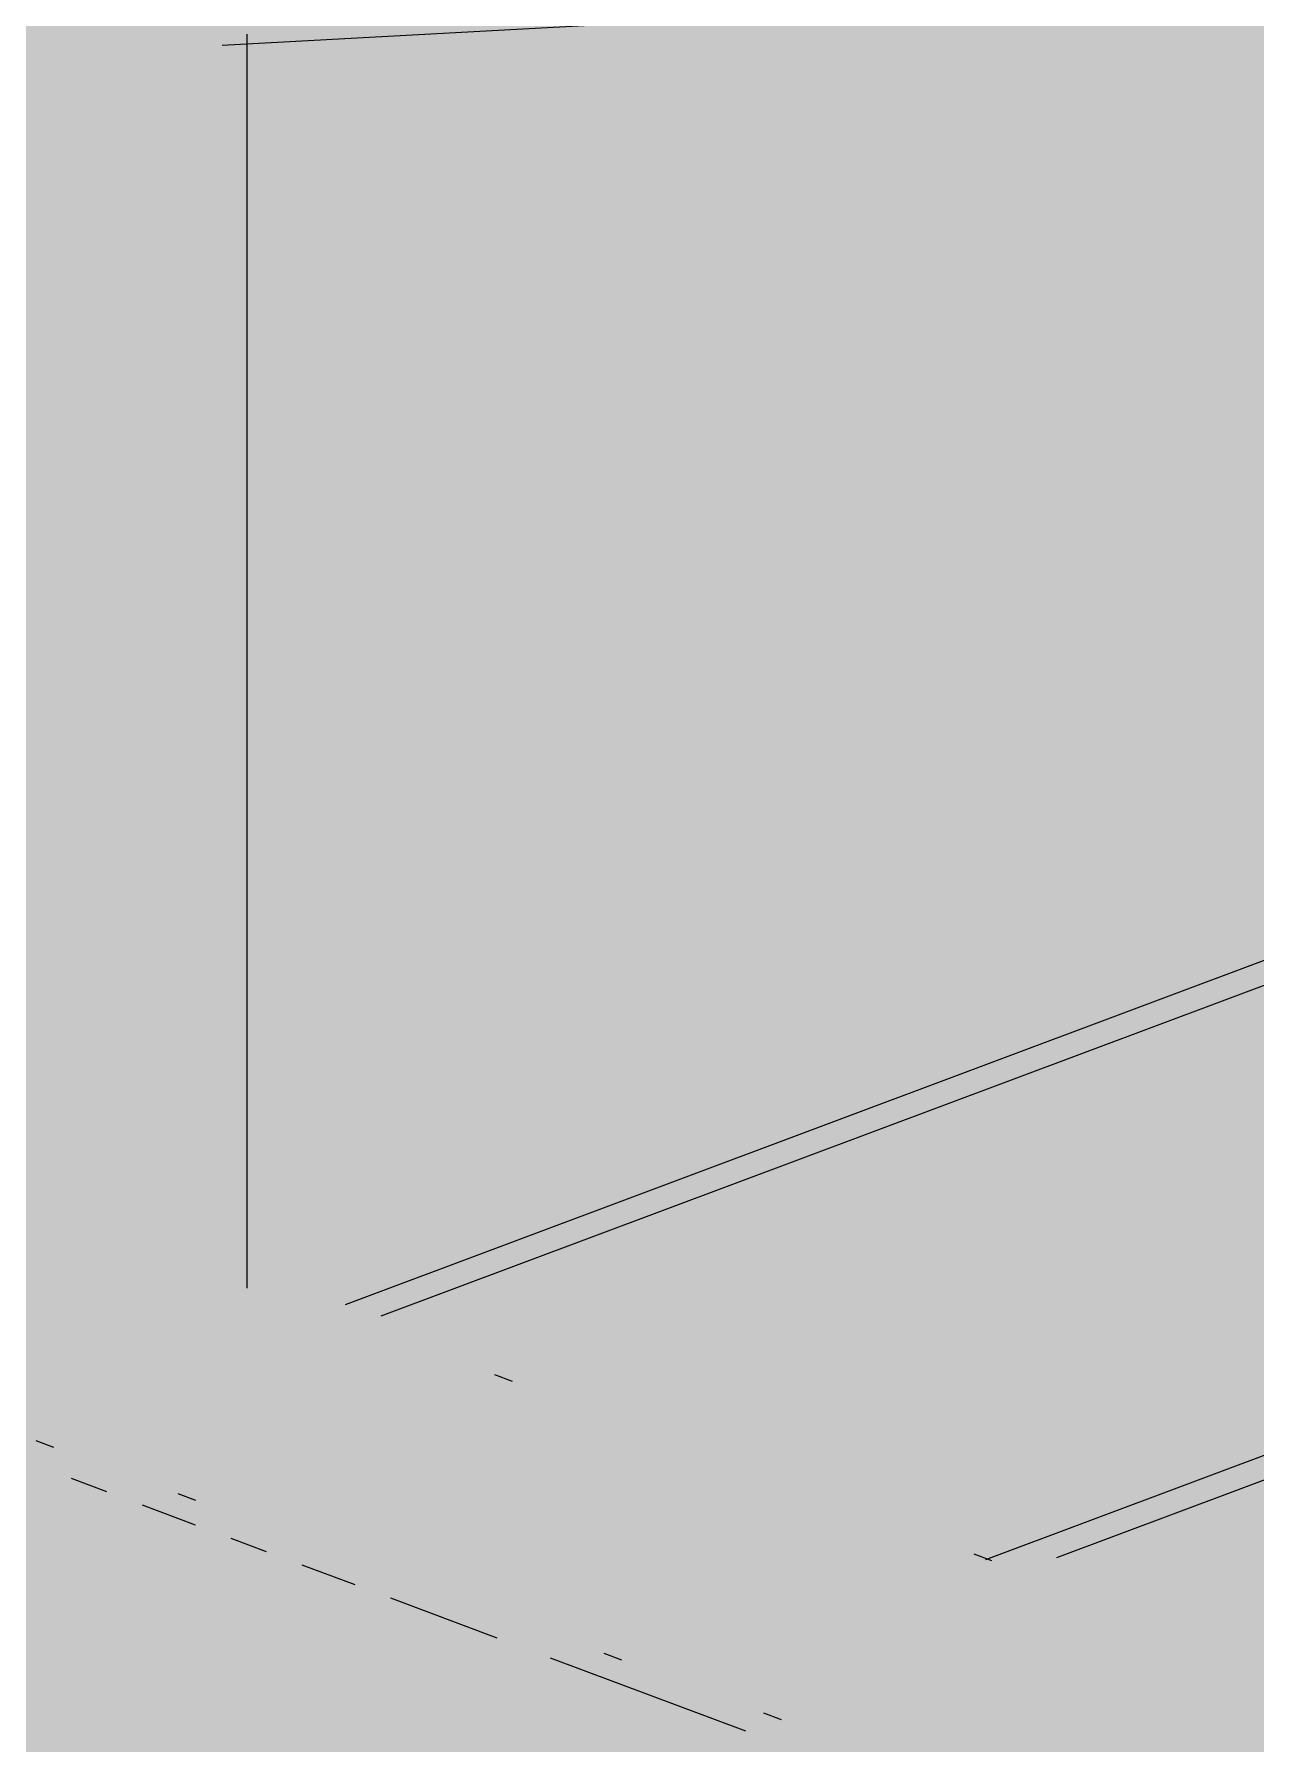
# Paper-space layout '03 3D Building and Roof' of a CAD drawing. Header units: millimetres. Extents: x 5 to 415, y 5 to 292.
# Drawn here: x 65.6 to 69.88, y 63.97 to 69.96 of the extents above; entities that cross this region are included whole.
import ezdxf

# ---------------------------------------------------------------- set-up
doc = ezdxf.new("R2010")
doc.units = ezdxf.units.MM
doc.layers.add('EXISTING', color=7, linetype='Continuous')
doc.layers.add('IMAGES', color=7, linetype='Continuous')

# ---------------------------------------------------------------- blocks, each defined once
blk = doc.blocks.new('SHEET_03')
at = {"layer": 'EXISTING', "color": 250, "lineweight": 9}
for p, q in [((66.2544, 69.9211), (85.8329, 70.9913)), ((66.6872, 65.5097), (79.8347, 70.4349)), ((66.8118, 65.469), (79.9594, 70.3941)), ((66.3418, 65.5662), (66.3418, 69.96)), ((68.9304, 64.6164), (75.2861, 66.9973)), ((69.1796, 64.6224), (75.2861, 66.9099)), ((67.2724, 65.2398), (67.2102, 65.2631)), ((65.6018, 65.0332), (65.664, 65.0099)), ((65.8505, 64.8527), (65.7262, 64.8992)), ((66.0993, 64.8469), (66.1614, 64.8236)), ((66.1614, 64.7362), (65.9749, 64.8061)), ((66.4101, 64.643), (66.2858, 64.6896)), ((68.9512, 64.6109), (68.889, 64.6342)), ((66.721, 64.5266), (66.5345, 64.5964)), ((67.2185, 64.3402), (66.8454, 64.48)), ((67.5915, 64.2879), (67.6537, 64.2646)), ((68.0889, 64.0141), (67.405, 64.2704)), ((68.1511, 64.0783), (68.2133, 64.055))]:
    blk.add_line(p, q, dxfattribs=at)
at = {"layer": 'IMAGES', "color": 7}
for points in [[(65.5065, 65.2), (65.6779, 65.2), (65.5065, 70.1714), (65.6779, 70.1714)], [(67.0488, 69.8286), (67.9056, 69.8286), (67.0488, 70.1714), (67.9056, 70.1714)], [(65.6779, 69.8286), (65.8492, 69.8286), (65.6779, 70), (65.8492, 70)], [(65.8492, 69.8286), (66.0206, 69.8286), (65.8492, 70), (66.0206, 70)], [(66.0206, 69.8286), (67.0488, 69.8286), (66.0206, 70), (67.0488, 70)], [(67.9056, 69.8286), (68.077, 69.8286), (67.9056, 70), (68.077, 70)], [(68.077, 69.8286), (69.962, 69.8286), (68.077, 70), (69.962, 70)], [(65.6779, 69.6571), (66.0206, 69.6571), (65.6779, 69.8286), (66.0206, 69.8286)], [(66.0206, 69.6571), (66.192, 69.6571), (66.0206, 69.8286), (66.192, 69.8286)], [(66.192, 69.6571), (66.3633, 69.6571), (66.192, 69.8286), (66.3633, 69.8286)], [(66.3633, 65.5429), (66.5347, 65.5429), (66.3633, 69.8286), (66.5347, 69.8286)], [(66.5347, 69.6571), (66.7061, 69.6571), (66.5347, 69.8286), (66.7061, 69.8286)], [(66.7061, 69.6571), (67.0488, 69.6571), (66.7061, 69.8286), (67.0488, 69.8286)], [(67.0488, 69.6571), (67.9056, 69.6571), (67.0488, 69.8286), (67.9056, 69.8286)], [(67.9056, 69.6571), (69.962, 69.6571), (67.9056, 69.8286), (69.962, 69.8286)], [(65.6779, 65.7143), (66.192, 65.7143), (65.6779, 69.6571), (66.192, 69.6571)], [(66.192, 66.2286), (66.3633, 66.2286), (66.192, 69.6571), (66.3633, 69.6571)], [(66.5347, 66.5714), (66.7061, 66.5714), (66.5347, 69.6571), (66.7061, 69.6571)], [(66.7061, 69.4857), (74.7601, 69.4857), (66.7061, 69.6571), (74.7601, 69.6571)], [(66.7061, 69.3143), (74.0747, 69.3143), (66.7061, 69.4857), (74.0747, 69.4857)], [(66.7061, 69.1429), (73.5606, 69.1429), (66.7061, 69.3143), (73.5606, 69.3143)], [(66.7061, 68.9714), (73.3892, 68.9714), (66.7061, 69.1429), (73.3892, 69.1429)], [(66.7061, 68.8), (72.8751, 68.8), (66.7061, 68.9714), (72.8751, 68.9714)], [(66.7061, 68.6286), (72.1897, 68.6286), (66.7061, 68.8), (72.1897, 68.8)], [(66.7061, 68.4571), (72.0183, 68.4571), (66.7061, 68.6286), (72.0183, 68.6286)], [(66.7061, 68.2857), (71.3329, 68.2857), (66.7061, 68.4571), (71.3329, 68.4571)], [(66.7061, 68.1143), (71.1615, 68.1143), (66.7061, 68.2857), (71.1615, 68.2857)], [(66.7061, 67.9429), (70.4761, 67.9429), (66.7061, 68.1143), (70.4761, 68.1143)], [(66.7061, 67.7714), (69.962, 67.7714), (66.7061, 67.9429), (69.962, 67.9429)], [(66.7061, 67.6), (69.6192, 67.6), (66.7061, 67.7714), (69.6192, 67.7714)], [(69.6192, 67.6), (69.962, 67.6), (69.6192, 67.7714), (69.962, 67.7714)], [(66.7061, 67.4286), (69.1051, 67.4286), (66.7061, 67.6), (69.1051, 67.6)], [(69.1051, 67.4286), (69.2765, 67.4286), (69.1051, 67.6), (69.2765, 67.6)], [(69.2765, 67.4286), (69.4479, 67.4286), (69.2765, 67.6), (69.4479, 67.6)], [(69.4479, 67.4286), (69.6192, 67.4286), (69.4479, 67.6), (69.6192, 67.6)], [(69.6192, 67.4286), (69.962, 67.4286), (69.6192, 67.6), (69.962, 67.6)], [(66.7061, 67.2571), (68.5911, 67.2571), (66.7061, 67.4286), (68.5911, 67.4286)], [(68.5911, 67.2571), (68.7624, 67.2571), (68.5911, 67.4286), (68.7624, 67.4286)], [(68.7624, 67.2571), (69.1051, 67.2571), (68.7624, 67.4286), (69.1051, 67.4286)], [(69.1051, 67.2571), (69.2765, 67.2571), (69.1051, 67.4286), (69.2765, 67.4286)], [(69.2765, 67.2571), (69.4479, 67.2571), (69.2765, 67.4286), (69.4479, 67.4286)], [(69.4479, 67.2571), (70.8188, 67.2571), (69.4479, 67.4286), (70.8188, 67.4286)], [(66.7061, 67.0857), (68.2483, 67.0857), (66.7061, 67.2571), (68.2483, 67.2571)], [(68.2483, 67.0857), (68.5911, 67.0857), (68.2483, 67.2571), (68.5911, 67.2571)], [(68.5911, 66.9143), (68.7624, 66.9143), (68.5911, 67.2571), (68.7624, 67.2571)], [(68.7624, 67.0857), (69.1051, 67.0857), (68.7624, 67.2571), (69.1051, 67.2571)], [(69.1051, 67.0857), (69.2765, 67.0857), (69.1051, 67.2571), (69.2765, 67.2571)], [(69.2765, 67.0857), (70.4761, 67.0857), (69.2765, 67.2571), (70.4761, 67.2571)], [(66.7061, 66.9143), (67.7342, 66.9143), (66.7061, 67.0857), (67.7342, 67.0857)], [(67.7342, 66.9143), (68.2483, 66.9143), (67.7342, 67.0857), (68.2483, 67.0857)], [(68.2483, 66.9143), (68.5911, 66.9143), (68.2483, 67.0857), (68.5911, 67.0857)], [(68.7624, 66.9143), (68.9338, 66.9143), (68.7624, 67.0857), (68.9338, 67.0857)], [(68.9338, 66.9143), (69.1051, 66.9143), (68.9338, 67.0857), (69.1051, 67.0857)], [(69.1051, 66.9143), (69.2765, 66.9143), (69.1051, 67.0857), (69.2765, 67.0857)], [(69.2765, 66.9143), (69.962, 66.9143), (69.2765, 67.0857), (69.962, 67.0857)], [(66.7061, 66.7429), (67.3915, 66.7429), (66.7061, 66.9143), (67.3915, 66.9143)], [(67.3915, 66.7429), (67.5629, 66.7429), (67.3915, 66.9143), (67.5629, 66.9143)], [(67.5629, 66.7429), (67.7342, 66.7429), (67.5629, 66.9143), (67.7342, 66.9143)], [(67.7342, 66.7429), (67.9056, 66.7429), (67.7342, 66.9143), (67.9056, 66.9143)], [(67.9056, 66.7429), (68.077, 66.7429), (67.9056, 66.9143), (68.077, 66.9143)], [(68.077, 66.7429), (68.2483, 66.7429), (68.077, 66.9143), (68.2483, 66.9143)], [(68.2483, 66.7429), (68.4197, 66.7429), (68.2483, 66.9143), (68.4197, 66.9143)], [(68.4197, 66.7429), (68.7624, 66.7429), (68.4197, 66.9143), (68.7624, 66.9143)], [(68.7624, 66.7429), (69.6192, 66.7429), (68.7624, 66.9143), (69.6192, 66.9143)], [(69.6192, 66.7429), (69.7906, 66.7429), (69.6192, 66.9143), (69.7906, 66.9143)], [(69.7906, 66.7429), (69.962, 66.7429), (69.7906, 66.9143), (69.962, 66.9143)], [(66.7061, 66.5714), (66.8774, 66.5714), (66.7061, 66.7429), (66.8774, 66.7429)], [(66.8774, 66.5714), (67.0488, 66.5714), (66.8774, 66.7429), (67.0488, 66.7429)], [(67.0488, 66.5714), (67.2202, 66.5714), (67.0488, 66.7429), (67.2202, 66.7429)], [(67.2202, 66.5714), (67.3915, 66.5714), (67.2202, 66.7429), (67.3915, 66.7429)], [(67.3915, 66.5714), (67.5629, 66.5714), (67.3915, 66.7429), (67.5629, 66.7429)], [(67.5629, 66.5714), (67.7342, 66.5714), (67.5629, 66.7429), (67.7342, 66.7429)], [(67.7342, 66.5714), (67.9056, 66.5714), (67.7342, 66.7429), (67.9056, 66.7429)], [(67.9056, 66.5714), (68.077, 66.5714), (67.9056, 66.7429), (68.077, 66.7429)], [(68.077, 66.5714), (69.1051, 66.5714), (68.077, 66.7429), (69.1051, 66.7429)], [(69.1051, 66.5714), (69.2765, 66.5714), (69.1051, 66.7429), (69.2765, 66.7429)], [(69.2765, 66.5714), (69.6192, 66.5714), (69.2765, 66.7429), (69.6192, 66.7429)], [(69.6192, 66.5714), (69.7906, 66.5714), (69.6192, 66.7429), (69.7906, 66.7429)], [(69.7906, 66.4), (69.962, 66.4), (69.7906, 66.7429), (69.962, 66.7429)], [(66.5347, 66.4), (66.7061, 66.4), (66.5347, 66.5714), (66.7061, 66.5714)], [(66.7061, 66.4), (66.8774, 66.4), (66.7061, 66.5714), (66.8774, 66.5714)], [(66.8774, 66.4), (67.0488, 66.4), (66.8774, 66.5714), (67.0488, 66.5714)], [(67.0488, 66.4), (67.2202, 66.4), (67.0488, 66.5714), (67.2202, 66.5714)], [(67.2202, 66.4), (67.3915, 66.4), (67.2202, 66.5714), (67.3915, 66.5714)], [(67.3915, 66.4), (67.5629, 66.4), (67.3915, 66.5714), (67.5629, 66.5714)], [(67.5629, 66.4), (68.5911, 66.4), (67.5629, 66.5714), (68.5911, 66.5714)], [(68.5911, 66.4), (68.7624, 66.4), (68.5911, 66.5714), (68.7624, 66.5714)], [(68.7624, 66.4), (68.9338, 66.4), (68.7624, 66.5714), (68.9338, 66.5714)], [(68.9338, 66.4), (69.1051, 66.4), (68.9338, 66.5714), (69.1051, 66.5714)], [(69.1051, 66.4), (69.2765, 66.4), (69.1051, 66.5714), (69.2765, 66.5714)], [(69.2765, 66.4), (69.4479, 66.4), (69.2765, 66.5714), (69.4479, 66.5714)], [(69.4479, 66.4), (69.7906, 66.4), (69.4479, 66.5714), (69.7906, 66.5714)], [(66.5347, 66.2286), (66.8774, 66.2286), (66.5347, 66.4), (66.8774, 66.4)], [(66.8774, 66.2286), (67.0488, 66.2286), (66.8774, 66.4), (67.0488, 66.4)], [(67.0488, 66.2286), (68.2483, 66.2286), (67.0488, 66.4), (68.2483, 66.4)], [(68.2483, 66.2286), (68.4197, 66.2286), (68.2483, 66.4), (68.4197, 66.4)], [(68.4197, 66.2286), (68.5911, 66.2286), (68.4197, 66.4), (68.5911, 66.4)], [(68.5911, 66.2286), (68.7624, 66.2286), (68.5911, 66.4), (68.7624, 66.4)], [(68.7624, 66.2286), (68.9338, 66.2286), (68.7624, 66.4), (68.9338, 66.4)], [(68.9338, 66.2286), (69.4479, 66.2286), (68.9338, 66.4), (69.4479, 66.4)], [(69.4479, 66.2286), (69.6192, 66.2286), (69.4479, 66.4), (69.6192, 66.4)], [(69.6192, 66.2286), (69.7906, 66.2286), (69.6192, 66.4), (69.7906, 66.4)], [(69.7906, 66.2286), (70.1333, 66.2286), (69.7906, 66.4), (70.1333, 66.4)], [(66.192, 65.7143), (66.3633, 65.7143), (66.192, 66.2286), (66.3633, 66.2286)], [(66.5347, 66.0571), (66.7061, 66.0571), (66.5347, 66.2286), (66.7061, 66.2286)], [(66.7061, 66.0571), (66.8774, 66.0571), (66.7061, 66.2286), (66.8774, 66.2286)], [(66.8774, 66.0571), (67.0488, 66.0571), (66.8774, 66.2286), (67.0488, 66.2286)], [(67.0488, 66.0571), (67.5629, 66.0571), (67.0488, 66.2286), (67.5629, 66.2286)], [(67.5629, 66.0571), (67.7342, 66.0571), (67.5629, 66.2286), (67.7342, 66.2286)], [(67.7342, 66.0571), (67.9056, 66.0571), (67.7342, 66.2286), (67.9056, 66.2286)], [(67.9056, 66.0571), (68.077, 66.0571), (67.9056, 66.2286), (68.077, 66.2286)], [(68.077, 66.0571), (68.2483, 66.0571), (68.077, 66.2286), (68.2483, 66.2286)], [(68.2483, 66.0571), (68.4197, 66.0571), (68.2483, 66.2286), (68.4197, 66.2286)], [(68.4197, 65.8857), (68.5911, 65.8857), (68.4197, 66.2286), (68.5911, 66.2286)], [(68.5911, 66.0571), (68.7624, 66.0571), (68.5911, 66.2286), (68.7624, 66.2286)], [(68.7624, 66.0571), (69.1051, 66.0571), (68.7624, 66.2286), (69.1051, 66.2286)], [(69.1051, 66.0571), (69.2765, 66.0571), (69.1051, 66.2286), (69.2765, 66.2286)], [(69.2765, 66.0571), (69.6192, 66.0571), (69.2765, 66.2286), (69.6192, 66.2286)], [(69.6192, 66.0571), (71.3329, 66.0571), (69.6192, 66.2286), (71.3329, 66.2286)], [(66.5347, 65.7143), (66.7061, 65.7143), (66.5347, 66.0571), (66.7061, 66.0571)], [(66.7061, 65.8857), (67.2202, 65.8857), (66.7061, 66.0571), (67.2202, 66.0571)], [(67.2202, 65.8857), (67.3915, 65.8857), (67.2202, 66.0571), (67.3915, 66.0571)], [(67.3915, 65.8857), (67.5629, 65.8857), (67.3915, 66.0571), (67.5629, 66.0571)], [(67.5629, 65.8857), (67.7342, 65.8857), (67.5629, 66.0571), (67.7342, 66.0571)], [(67.7342, 65.8857), (67.9056, 65.8857), (67.7342, 66.0571), (67.9056, 66.0571)], [(67.9056, 65.7143), (68.077, 65.7143), (67.9056, 66.0571), (68.077, 66.0571)], [(68.077, 65.8857), (68.4197, 65.8857), (68.077, 66.0571), (68.4197, 66.0571)], [(68.5911, 65.8857), (68.7624, 65.8857), (68.5911, 66.0571), (68.7624, 66.0571)], [(68.7624, 65.8857), (68.9338, 65.8857), (68.7624, 66.0571), (68.9338, 66.0571)], [(68.9338, 65.8857), (69.1051, 65.8857), (68.9338, 66.0571), (69.1051, 66.0571)], [(69.1051, 65.8857), (71.1615, 65.8857), (69.1051, 66.0571), (71.1615, 66.0571)], [(66.7061, 65.5429), (66.8774, 65.5429), (66.7061, 65.8857), (66.8774, 65.8857)], [(66.8774, 65.7143), (67.0488, 65.7143), (66.8774, 65.8857), (67.0488, 65.8857)], [(67.0488, 65.7143), (67.2202, 65.7143), (67.0488, 65.8857), (67.2202, 65.8857)], [(67.2202, 65.7143), (67.3915, 65.7143), (67.2202, 65.8857), (67.3915, 65.8857)], [(67.3915, 65.7143), (67.5629, 65.7143), (67.3915, 65.8857), (67.5629, 65.8857)], [(67.5629, 65.7143), (67.7342, 65.7143), (67.5629, 65.8857), (67.7342, 65.8857)], [(67.7342, 65.7143), (67.9056, 65.7143), (67.7342, 65.8857), (67.9056, 65.8857)], [(68.077, 65.7143), (68.2483, 65.7143), (68.077, 65.8857), (68.2483, 65.8857)], [(68.2483, 65.7143), (68.7624, 65.7143), (68.2483, 65.8857), (68.7624, 65.8857)], [(68.7624, 65.7143), (70.3047, 65.7143), (68.7624, 65.8857), (70.3047, 65.8857)], [(65.6779, 65.3714), (66.0206, 65.3714), (65.6779, 65.7143), (66.0206, 65.7143)], [(66.0206, 65.5429), (66.192, 65.5429), (66.0206, 65.7143), (66.192, 65.7143)], [(66.192, 65.5429), (66.3633, 65.5429), (66.192, 65.7143), (66.3633, 65.7143)], [(66.5347, 65.5429), (66.7061, 65.5429), (66.5347, 65.7143), (66.7061, 65.7143)], [(66.8774, 65.5429), (67.0488, 65.5429), (66.8774, 65.7143), (67.0488, 65.7143)], [(67.0488, 65.3714), (67.2202, 65.3714), (67.0488, 65.7143), (67.2202, 65.7143)], [(67.2202, 65.5429), (67.3915, 65.5429), (67.2202, 65.7143), (67.3915, 65.7143)], [(67.3915, 65.5429), (67.5629, 65.5429), (67.3915, 65.7143), (67.5629, 65.7143)], [(67.5629, 65.5429), (67.7342, 65.5429), (67.5629, 65.7143), (67.7342, 65.7143)], [(67.7342, 65.5429), (67.9056, 65.5429), (67.7342, 65.7143), (67.9056, 65.7143)], [(67.9056, 65.5429), (68.077, 65.5429), (67.9056, 65.7143), (68.077, 65.7143)], [(68.077, 65.5429), (68.2483, 65.5429), (68.077, 65.7143), (68.2483, 65.7143)], [(68.2483, 65.5429), (69.7906, 65.5429), (68.2483, 65.7143), (69.7906, 65.7143)], [(69.7906, 65.5429), (69.962, 65.5429), (69.7906, 65.7143), (69.962, 65.7143)], [(66.0206, 65.3714), (66.192, 65.3714), (66.0206, 65.5429), (66.192, 65.5429)], [(66.192, 65.3714), (66.3633, 65.3714), (66.192, 65.5429), (66.3633, 65.5429)], [(66.3633, 65.3714), (66.5347, 65.3714), (66.3633, 65.5429), (66.5347, 65.5429)], [(66.5347, 65.3714), (66.7061, 65.3714), (66.5347, 65.5429), (66.7061, 65.5429)], [(66.7061, 65.3714), (66.8774, 65.3714), (66.7061, 65.5429), (66.8774, 65.5429)], [(66.8774, 65.3714), (67.0488, 65.3714), (66.8774, 65.5429), (67.0488, 65.5429)], [(67.2202, 65.3714), (67.3915, 65.3714), (67.2202, 65.5429), (67.3915, 65.5429)], [(67.3915, 65.3714), (67.5629, 65.3714), (67.3915, 65.5429), (67.5629, 65.5429)], [(67.5629, 65.3714), (67.7342, 65.3714), (67.5629, 65.5429), (67.7342, 65.5429)], [(67.7342, 65.3714), (69.6192, 65.3714), (67.7342, 65.5429), (69.6192, 65.5429)], [(69.6192, 65.3714), (69.7906, 65.3714), (69.6192, 65.5429), (69.7906, 65.5429)], [(69.7906, 65.2), (69.962, 65.2), (69.7906, 65.5429), (69.962, 65.5429)], [(65.6779, 65.2), (66.0206, 65.2), (65.6779, 65.3714), (66.0206, 65.3714)], [(66.0206, 65.2), (66.192, 65.2), (66.0206, 65.3714), (66.192, 65.3714)], [(66.192, 65.2), (66.3633, 65.2), (66.192, 65.3714), (66.3633, 65.3714)], [(66.3633, 65.2), (66.5347, 65.2), (66.3633, 65.3714), (66.5347, 65.3714)], [(66.5347, 65.2), (66.8774, 65.2), (66.5347, 65.3714), (66.8774, 65.3714)], [(66.8774, 65.2), (67.0488, 65.2), (66.8774, 65.3714), (67.0488, 65.3714)], [(67.0488, 65.2), (67.2202, 65.2), (67.0488, 65.3714), (67.2202, 65.3714)], [(67.2202, 65.2), (67.3915, 65.2), (67.2202, 65.3714), (67.3915, 65.3714)], [(67.3915, 65.2), (67.5629, 65.2), (67.3915, 65.3714), (67.5629, 65.3714)], [(67.5629, 65.2), (67.7342, 65.2), (67.5629, 65.3714), (67.7342, 65.3714)], [(67.7342, 65.2), (67.9056, 65.2), (67.7342, 65.3714), (67.9056, 65.3714)], [(67.9056, 65.2), (68.077, 65.2), (67.9056, 65.3714), (68.077, 65.3714)], [(68.077, 65.2), (68.9338, 65.2), (68.077, 65.3714), (68.9338, 65.3714)], [(68.9338, 65.2), (69.4479, 65.2), (68.9338, 65.3714), (69.4479, 65.3714)], [(69.4479, 65.2), (69.6192, 65.2), (69.4479, 65.3714), (69.6192, 65.3714)], [(69.6192, 65.2), (69.7906, 65.2), (69.6192, 65.3714), (69.7906, 65.3714)], [(65.5065, 65.0286), (65.8492, 65.0286), (65.5065, 65.2), (65.8492, 65.2)], [(65.8492, 65.0286), (66.0206, 65.0286), (65.8492, 65.2), (66.0206, 65.2)], [(66.0206, 65.0286), (66.3633, 65.0286), (66.0206, 65.2), (66.3633, 65.2)], [(66.3633, 65.0286), (66.8774, 65.0286), (66.3633, 65.2), (66.8774, 65.2)], [(66.8774, 65.0286), (67.2202, 65.0286), (66.8774, 65.2), (67.2202, 65.2)], [(67.2202, 65.0286), (67.5629, 65.0286), (67.2202, 65.2), (67.5629, 65.2)], [(67.5629, 65.0286), (67.7342, 65.0286), (67.5629, 65.2), (67.7342, 65.2)], [(67.7342, 65.0286), (67.9056, 65.0286), (67.7342, 65.2), (67.9056, 65.2)], [(67.9056, 65.0286), (68.077, 65.0286), (67.9056, 65.2), (68.077, 65.2)], [(68.077, 65.0286), (68.2483, 65.0286), (68.077, 65.2), (68.2483, 65.2)], [(68.2483, 65.0286), (68.5911, 65.0286), (68.2483, 65.2), (68.5911, 65.2)], [(68.5911, 65.0286), (68.9338, 65.0286), (68.5911, 65.2), (68.9338, 65.2)], [(68.9338, 65.0286), (69.1051, 65.0286), (68.9338, 65.2), (69.1051, 65.2)], [(69.1051, 65.0286), (69.4479, 65.0286), (69.1051, 65.2), (69.4479, 65.2)], [(69.4479, 65.0286), (69.6192, 65.0286), (69.4479, 65.2), (69.6192, 65.2)], [(69.6192, 65.0286), (69.7906, 65.0286), (69.6192, 65.2), (69.7906, 65.2)], [(69.7906, 65.0286), (69.962, 65.0286), (69.7906, 65.2), (69.962, 65.2)], [(65.5065, 63.4857), (65.6779, 63.4857), (65.5065, 65.0286), (65.6779, 65.0286)], [(65.6779, 64.8571), (65.8492, 64.8571), (65.6779, 65.0286), (65.8492, 65.0286)], [(65.8492, 64.8571), (66.0206, 64.8571), (65.8492, 65.0286), (66.0206, 65.0286)], [(66.0206, 64.8571), (66.192, 64.8571), (66.0206, 65.0286), (66.192, 65.0286)], [(66.192, 64.8571), (66.3633, 64.8571), (66.192, 65.0286), (66.3633, 65.0286)], [(66.3633, 64.8571), (66.5347, 64.8571), (66.3633, 65.0286), (66.5347, 65.0286)], [(66.5347, 64.8571), (67.5629, 64.8571), (66.5347, 65.0286), (67.5629, 65.0286)], [(67.5629, 64.8571), (67.7342, 64.8571), (67.5629, 65.0286), (67.7342, 65.0286)], [(67.7342, 64.8571), (67.9056, 64.8571), (67.7342, 65.0286), (67.9056, 65.0286)], [(67.9056, 64.8571), (68.077, 64.8571), (67.9056, 65.0286), (68.077, 65.0286)], [(68.077, 64.8571), (68.2483, 64.8571), (68.077, 65.0286), (68.2483, 65.0286)], [(68.2483, 64.8571), (68.4197, 64.8571), (68.2483, 65.0286), (68.4197, 65.0286)], [(68.4197, 64.6857), (68.5911, 64.6857), (68.4197, 65.0286), (68.5911, 65.0286)], [(68.5911, 64.8571), (68.7624, 64.8571), (68.5911, 65.0286), (68.7624, 65.0286)], [(68.7624, 64.8571), (68.9338, 64.8571), (68.7624, 65.0286), (68.9338, 65.0286)], [(68.9338, 64.8571), (69.1051, 64.8571), (68.9338, 65.0286), (69.1051, 65.0286)], [(69.1051, 64.8571), (69.4479, 64.8571), (69.1051, 65.0286), (69.4479, 65.0286)], [(69.4479, 64.8571), (69.6192, 64.8571), (69.4479, 65.0286), (69.6192, 65.0286)], [(69.6192, 64.8571), (69.7906, 64.8571), (69.6192, 65.0286), (69.7906, 65.0286)], [(69.7906, 64.8571), (70.1333, 64.8571), (69.7906, 65.0286), (70.1333, 65.0286)], [(65.6779, 64.6857), (65.8492, 64.6857), (65.6779, 64.8571), (65.8492, 64.8571)], [(65.8492, 64.6857), (66.0206, 64.6857), (65.8492, 64.8571), (66.0206, 64.8571)], [(66.0206, 64.6857), (66.192, 64.6857), (66.0206, 64.8571), (66.192, 64.8571)], [(66.192, 64.6857), (66.3633, 64.6857), (66.192, 64.8571), (66.3633, 64.8571)], [(66.3633, 64.6857), (66.5347, 64.6857), (66.3633, 64.8571), (66.5347, 64.8571)], [(66.5347, 64.6857), (66.7061, 64.6857), (66.5347, 64.8571), (66.7061, 64.8571)], [(66.7061, 64.6857), (67.2202, 64.6857), (66.7061, 64.8571), (67.2202, 64.8571)], [(67.2202, 64.6857), (67.7342, 64.6857), (67.2202, 64.8571), (67.7342, 64.8571)], [(67.7342, 64.6857), (68.077, 64.6857), (67.7342, 64.8571), (68.077, 64.8571)], [(68.077, 64.6857), (68.2483, 64.6857), (68.077, 64.8571), (68.2483, 64.8571)], [(68.2483, 64.6857), (68.4197, 64.6857), (68.2483, 64.8571), (68.4197, 64.8571)], [(68.5911, 64.6857), (68.7624, 64.6857), (68.5911, 64.8571), (68.7624, 64.8571)], [(68.7624, 64.6857), (69.1051, 64.6857), (68.7624, 64.8571), (69.1051, 64.8571)], [(69.1051, 64.6857), (69.4479, 64.6857), (69.1051, 64.8571), (69.4479, 64.8571)], [(69.4479, 64.6857), (69.7906, 64.6857), (69.4479, 64.8571), (69.7906, 64.8571)], [(69.7906, 64.6857), (69.962, 64.6857), (69.7906, 64.8571), (69.962, 64.8571)], [(65.6779, 64.5143), (66.0206, 64.5143), (65.6779, 64.6857), (66.0206, 64.6857)], [(66.0206, 64.5143), (66.192, 64.5143), (66.0206, 64.6857), (66.192, 64.6857)], [(66.192, 64.5143), (66.3633, 64.5143), (66.192, 64.6857), (66.3633, 64.6857)], [(66.3633, 64.5143), (66.5347, 64.5143), (66.3633, 64.6857), (66.5347, 64.6857)], [(66.5347, 64.3429), (66.7061, 64.3429), (66.5347, 64.6857), (66.7061, 64.6857)], [(66.7061, 64.5143), (66.8774, 64.5143), (66.7061, 64.6857), (66.8774, 64.6857)], [(66.8774, 64.5143), (67.2202, 64.5143), (66.8774, 64.6857), (67.2202, 64.6857)], [(67.2202, 64.5143), (67.3915, 64.5143), (67.2202, 64.6857), (67.3915, 64.6857)], [(67.3915, 64.5143), (68.4197, 64.5143), (67.3915, 64.6857), (68.4197, 64.6857)], [(68.4197, 64.5143), (68.5911, 64.5143), (68.4197, 64.6857), (68.5911, 64.6857)], [(68.5911, 64.5143), (68.7624, 64.5143), (68.5911, 64.6857), (68.7624, 64.6857)], [(68.7624, 64.5143), (68.9338, 64.5143), (68.7624, 64.6857), (68.9338, 64.6857)], [(68.9338, 64.5143), (69.1051, 64.5143), (68.9338, 64.6857), (69.1051, 64.6857)], [(69.1051, 64.5143), (69.4479, 64.5143), (69.1051, 64.6857), (69.4479, 64.6857)], [(69.4479, 64.5143), (69.6192, 64.5143), (69.4479, 64.6857), (69.6192, 64.6857)], [(69.6192, 64.5143), (69.7906, 64.5143), (69.6192, 64.6857), (69.7906, 64.6857)], [(69.7906, 64.5143), (69.962, 64.5143), (69.7906, 64.6857), (69.962, 64.6857)], [(65.6779, 63.8286), (65.8492, 63.8286), (65.6779, 64.5143), (65.8492, 64.5143)], [(65.8492, 63.6571), (66.0206, 63.6571), (65.8492, 64.5143), (66.0206, 64.5143)], [(66.0206, 64.3429), (66.3633, 64.3429), (66.0206, 64.5143), (66.3633, 64.5143)], [(66.3633, 64.3429), (66.5347, 64.3429), (66.3633, 64.5143), (66.5347, 64.5143)], [(66.7061, 64.3429), (67.2202, 64.3429), (66.7061, 64.5143), (67.2202, 64.5143)], [(67.2202, 64.3429), (67.5629, 64.3429), (67.2202, 64.5143), (67.5629, 64.5143)], [(67.5629, 64.3429), (67.7342, 64.3429), (67.5629, 64.5143), (67.7342, 64.5143)], [(67.7342, 64.3429), (67.9056, 64.3429), (67.7342, 64.5143), (67.9056, 64.5143)], [(67.9056, 64.3429), (68.9338, 64.3429), (67.9056, 64.5143), (68.9338, 64.5143)], [(68.9338, 64.3429), (69.1051, 64.3429), (68.9338, 64.5143), (69.1051, 64.5143)], [(69.1051, 64.3429), (69.2765, 64.3429), (69.1051, 64.5143), (69.2765, 64.5143)], [(69.2765, 64.3429), (69.4479, 64.3429), (69.2765, 64.5143), (69.4479, 64.5143)], [(69.4479, 64.3429), (69.7906, 64.3429), (69.4479, 64.5143), (69.7906, 64.5143)], [(69.7906, 64.3429), (69.962, 64.3429), (69.7906, 64.5143), (69.962, 64.5143)], [(66.0206, 63.6571), (66.192, 63.6571), (66.0206, 64.3429), (66.192, 64.3429)], [(66.192, 64.1714), (66.3633, 64.1714), (66.192, 64.3429), (66.3633, 64.3429)], [(66.3633, 64.1714), (66.5347, 64.1714), (66.3633, 64.3429), (66.5347, 64.3429)], [(66.5347, 64.1714), (66.7061, 64.1714), (66.5347, 64.3429), (66.7061, 64.3429)], [(66.7061, 64.1714), (66.8774, 64.1714), (66.7061, 64.3429), (66.8774, 64.3429)], [(66.8774, 64.1714), (67.0488, 64.1714), (66.8774, 64.3429), (67.0488, 64.3429)], [(67.0488, 64.1714), (67.2202, 64.1714), (67.0488, 64.3429), (67.2202, 64.3429)], [(67.2202, 64.1714), (67.3915, 64.1714), (67.2202, 64.3429), (67.3915, 64.3429)], [(67.3915, 64.1714), (67.5629, 64.1714), (67.3915, 64.3429), (67.5629, 64.3429)], [(67.5629, 64), (67.7342, 64), (67.5629, 64.3429), (67.7342, 64.3429)], [(67.7342, 64.1714), (67.9056, 64.1714), (67.7342, 64.3429), (67.9056, 64.3429)], [(67.9056, 64.1714), (68.4197, 64.1714), (67.9056, 64.3429), (68.4197, 64.3429)], [(68.4197, 64.1714), (69.2765, 64.1714), (68.4197, 64.3429), (69.2765, 64.3429)], [(69.2765, 64.1714), (69.4479, 64.1714), (69.2765, 64.3429), (69.4479, 64.3429)], [(69.4479, 64.1714), (69.6192, 64.1714), (69.4479, 64.3429), (69.6192, 64.3429)], [(69.6192, 64.1714), (69.7906, 64.1714), (69.6192, 64.3429), (69.7906, 64.3429)], [(69.7906, 64.1714), (69.962, 64.1714), (69.7906, 64.3429), (69.962, 64.3429)], [(66.192, 64), (66.7061, 64), (66.192, 64.1714), (66.7061, 64.1714)], [(66.7061, 64), (67.0488, 64), (66.7061, 64.1714), (67.0488, 64.1714)], [(67.0488, 64), (67.3915, 64), (67.0488, 64.1714), (67.3915, 64.1714)], [(67.3915, 64), (67.5629, 64), (67.3915, 64.1714), (67.5629, 64.1714)], [(67.7342, 64), (67.9056, 64), (67.7342, 64.1714), (67.9056, 64.1714)], [(67.9056, 63.8286), (68.077, 63.8286), (67.9056, 64.1714), (68.077, 64.1714)], [(68.077, 63.8286), (68.2483, 63.8286), (68.077, 64.1714), (68.2483, 64.1714)], [(68.2483, 64), (68.4197, 64), (68.2483, 64.1714), (68.4197, 64.1714)], [(68.4197, 64), (68.5911, 64), (68.4197, 64.1714), (68.5911, 64.1714)], [(68.5911, 64), (68.7624, 64), (68.5911, 64.1714), (68.7624, 64.1714)], [(68.7624, 64), (68.9338, 64), (68.7624, 64.1714), (68.9338, 64.1714)], [(68.9338, 64), (69.7906, 64), (68.9338, 64.1714), (69.7906, 64.1714)], [(69.7906, 64), (69.962, 64), (69.7906, 64.1714), (69.962, 64.1714)], [(66.192, 63.8286), (67.3915, 63.8286), (66.192, 64), (67.3915, 64)], [(67.3915, 63.8286), (67.5629, 63.8286), (67.3915, 64), (67.5629, 64)], [(67.5629, 63.8286), (67.9056, 63.8286), (67.5629, 64), (67.9056, 64)], [(68.2483, 63.8286), (68.4197, 63.8286), (68.2483, 64), (68.4197, 64)], [(68.4197, 63.6571), (68.5911, 63.6571), (68.4197, 64), (68.5911, 64)], [(68.5911, 63.8286), (68.7624, 63.8286), (68.5911, 64), (68.7624, 64)], [(68.7624, 63.8286), (68.9338, 63.8286), (68.7624, 64), (68.9338, 64)], [(68.9338, 63.8286), (69.4479, 63.8286), (68.9338, 64), (69.4479, 64)], [(69.4479, 63.8286), (70.1333, 63.8286), (69.4479, 64), (70.1333, 64)]]:
    blk.add_solid(points, dxfattribs=at)

psp = doc.layouts.new('03 3D Building and Roof')

# ---------------------------------------------------------------- block references
psp.add_blockref('SHEET_03', (0, 0))

doc.saveas('drawing.dxf')
